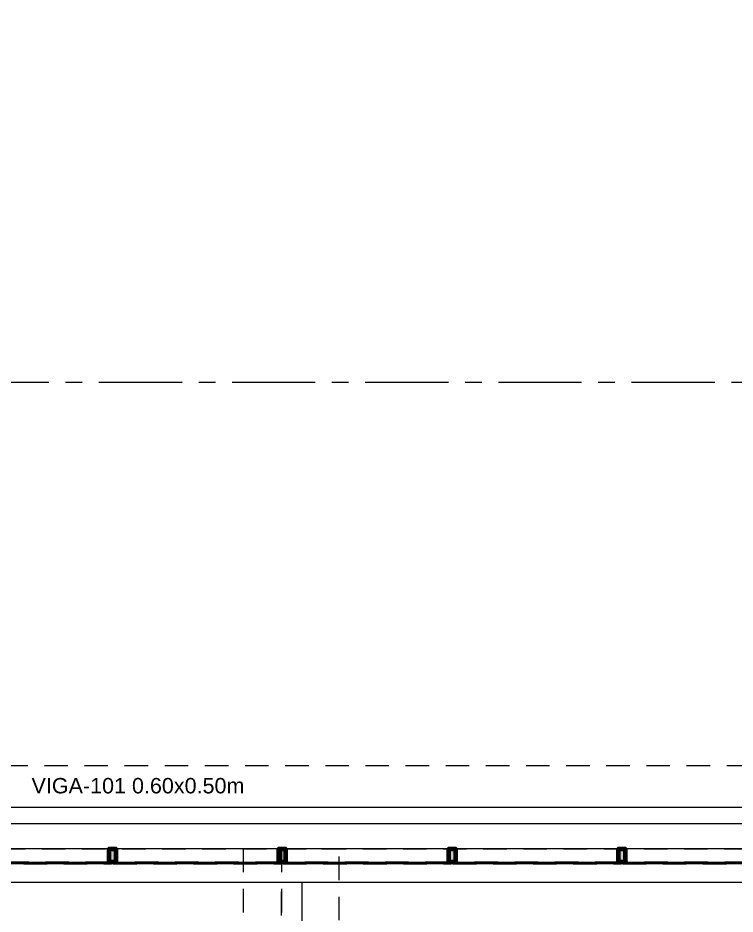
# Model space of a CAD drawing. Header units: inches. Extents: x -38 to 5698, y -33 to 92.
# Drawn here: x 23.65 to 27.96, y 6.81 to 12.19 of the extents above; entities that cross this region are included whole.
import ezdxf

# ---------------------------------------------------------------- set-up
doc = ezdxf.new("R2010")
doc.units = ezdxf.units.IN
doc.header["$MEASUREMENT"] = 0
doc.set_wipeout_variables(frame=1)
for name, pattern in [('Hidden Line', [0.195611, 0.141111, -0.0545]), ('Línea Oculta', [0.195611, 0.141111, -0.0545]), ('Punto & Raya', [0.65, 0.5, -0.075, 0, -0.075]), ('Rayas', [0.282222, 0.141111, -0.141111]), ('Wipeout_Contour', [1, 0, -1])]:
    doc.linetypes.add(name, pattern=pattern)
for name, color, linetype in [('02 _ ARQ _ ALB _ Cotas Ejes', 7, 'Continuous'), ('02 _ ARQ _ ALB _ Ejes Generales', 7, 'Continuous'), ('02 _ ARQ _ ZON _ Espacio.3D', 7, 'Continuous'), ('08 _ STR _ EXT _ 06 Elementos de Fachada', 7, 'Continuous'), ('08 _ STR _ EXT _ 07 Losa Aligerada', 7, 'Continuous'), ('08 _ STR _ EXT _ 08 Placas Inclinadas', 7, 'Continuous'), ('08 _ STR _ EXT _ 09 Vigas', 7, 'Continuous'), ('08 _ STR _ EXT _ 10 Vereda Exterior', 7, 'Continuous'), ('ESQUEMAS', 7, 'Continuous'), ('Estructura - 04 MURO', 253, 'Continuous'), ('Marcador - Secciones', 251, 'Continuous'), ('Notas - Etiquetas', 251, 'Continuous')]:
    doc.layers.add(name, color=color, linetype=linetype)
doc.styles.add('Estilo_Generado_4', font='swisse.ttf')
doc.dimstyles.new('Estilo_Generado__1', dxfattribs={"dimtxt": 0.125, "dimasz": 0.095, "dimexe": 0.18, "dimexo": 0.3, "dimgap": 0, "dimtad": 0, "dimtih": 1, "dimtoh": 1, "dimzin": 0, "dimdsep": 46, "dimtxsty": 'Estilo_Generado_4', "dimblk": 'ARROWHEAD_6', "dimblk1": 'ARROWHEAD_6', "dimblk2": 'ARROWHEAD_6', "dimcen": 0.09, "dimse1": 1, "dimse2": 1, "dimclrd": 144, "dimclre": 144, "dimclrt": 7, "dimadec": 0, "dimazin": 0, "dimtfac": 1, "dimtdec": 4, "dimtmove": 0, "dimatfit": 3, "dimfxl": 1, "dimtolj": 1, "dimtzin": 0, "dimarcsym": 0})

# ---------------------------------------------------------------- blocks, each defined once
blk = doc.blocks.new('*D13')
at = {"layer": '02 _ ARQ _ ALB _ Cotas Ejes', "color": 152, "linetype": 'Continuous', "lineweight": 35, "transparency": 16777216}
for p, q in [((23.37, 2.4806), (23.27, 2.3806)), ((30.37, 2.4806), (30.27, 2.3806))]:
    blk.add_line(p, q, dxfattribs=at)
at = {"layer": '02 _ ARQ _ ALB _ Cotas Ejes', "color": 144, "linetype": 'Continuous', "lineweight": 13, "transparency": 16777216}
for p, q in [((23.32, 2.3369), (23.32, 2.5244)), ((30.32, 2.3369), (30.32, 2.5244)), ((23.32, 2.4306), (26.5951, 2.4306)), ((27.0449, 2.4306), (30.32, 2.4306))]:
    blk.add_line(p, q, dxfattribs=at)
at = {"layer": '02 _ ARQ _ ALB _ Cotas Ejes', "color": 7, "lineweight": 35, "transparency": 16777216, "insert": (26.62, 2.3681), "char_height": 0.125, "attachment_point": 7, "style": 'Estilo_Generado_4'}
blk.add_mtext('\\A1;{\\pql;\\fSwis721 Ex BT|b0|i0|c0|p34;7.00}', dxfattribs=at)
blk = doc.blocks.new('ARROWHEAD_6')
at = {"color": 0, "linetype": 'Continuous', "lineweight": 0}
for p, q in [((0, 0), (-1, 0)), ((-0.5, -0.5), (0.5, 0.5))]:
    blk.add_line(p, q, dxfattribs=at)

msp = doc.modelspace()

# ---------------------------------------------------------------- hatches: boundary and pattern name
at = {"layer": '08 _ STR _ EXT _ 10 Vereda Exterior', "linetype": 'Continuous', "lineweight": 13}
h = msp.add_hatch(dxfattribs=at)
h.set_pattern_fill('RETÍCULA_100X100_0002', color=251, style=0, pattern_type=2)
h.set_pattern_definition([(360, (3.7574, 18.3027), (0, 2.53199), []), (90, (3.7574, 18.3027), (-3.6, 0), [])])
h.paths.add_polyline_path([(2.17, 3.6213), (4.2913, 1.5), (9.32, 1.5), (9.32, 6.5), (40.52, 6.5), (40.52, 1.5), (52.92, 1.5), (52.92, 19.0859), (51.57, 19.0859), (51.57, 7.2), (9.07, 7.2), (9.07, 7.85), (6.5201, 7.85, -0.414214), (6.2701, 8.1), (6.2701, 8.85, -0.414213), (6.5201, 9.1), (9.07, 9.1), (9.07, 12), (6.5201, 12, -0.414214), (6.2701, 12.25), (6.2701, 13, -0.414213), (6.5201, 13.25), (9.07, 13.25), (9.07, 16.15), (6.5201, 16.15, -0.414214), (6.2701, 16.4), (6.2701, 17.15, -0.414213), (6.5201, 17.4), (8.77, 17.4), (8.7706, 21.0499), (2.17, 21.0499)])

# ---------------------------------------------------------------- linework, layer by layer
at = {"layer": '02 _ ARQ _ ALB _ Ejes Generales', "color": 252, "linetype": 'Punto & Raya', "lineweight": 13}
msp.add_line((5.8454, 7.45), (54.57, 7.45), dxfattribs=at)
at = {"layer": '02 _ ARQ _ ZON _ Espacio.3D', "color": 254, "linetype": 'Continuous', "lineweight": 0, "flags": 128}
msp.add_lwpolyline([(9.07, 29.7), (9.07, 17.4), (23.97, 17.4), (23.97, 16.9001), (23.57, 16.9001), (23.57, 16.2999), (23.445, 16.2999), (23.445, 8.1), (23.57, 8.1), (23.57, 7.45), (30.07, 7.45)], dxfattribs=at)
at = {"layer": '08 _ STR _ EXT _ 07 Losa Aligerada', "color": 7, "linetype": 'Rayas', "lineweight": 18, "flags": 128}
msp.add_lwpolyline([(8.17, 27.9392), (7.67, 27.9392), (7.67, 5.8), (25.2353, 5.8), (25.2353, 7.2), (30.4315, 7.2), (30.4315, 6.0005), (37.07, 6.0005), (37.07, 3.3753), (44.57, 3.3753), (44.57, 6.05), (52.32, 6.05), (52.32, 14.9999), (51.57, 14.9999), (51.57, 15.1499), (51.57, 15.7999), (51.57, 18.1001), (51.57, 18.1001), (51.57, 20.35), (46.67, 20.35), (46.67, 22.35), (46.67, 22.6), (46.67, 24.5), (46.67, 24.75), (46.67, 26.75), (51.57, 26.75), (51.57, 29.7), (51.57, 29.7), (51.57, 35.2005), (52.37, 35.2005), (52.52, 35.2005), (52.52, 41.1), (38.9553, 41.1), (38.9553, 40.8001), (34.0478, 40.8001), (34.0478, 40.5001), (23.37, 40.5001), (23.37, 43.8736), (16.2699, 43.8736), (16.2699, 39.9), (11.1201, 39.9), (11.1201, 40.95), (8.02, 40.95), (8.02, 37.7), (9.07, 37.7), (9.07, 33.9), (8.17, 33.9)], close=True, dxfattribs=at)
at = {"layer": '08 _ STR _ EXT _ 07 Losa Aligerada', "color": 7, "linetype": 'Continuous', "lineweight": 18, "flags": 128}
msp.add_lwpolyline([(9.07, 30.7), (9.07, 17.4), (6.5201, 17.4, 0.414213), (6.2701, 17.15), (6.2701, 16.4, 0.414071), (6.5201, 16.15), (9.07, 16.15), (9.07, 13.25), (6.5201, 13.25, 0.414229), (6.2701, 13), (6.2701, 12.25, 0.414214), (6.5201, 12), (9.07, 12), (9.07, 9.1), (6.5201, 9.1, 0.414244), (6.2701, 8.85), (6.2701, 8.1, 0.414204), (6.5201, 7.85), (9.07, 7.85), (9.07, 7.2), (51.57, 7.2)], format="xyb", dxfattribs=at)
at = {"layer": '08 _ STR _ EXT _ 09 Vigas', "color": 251, "linetype": 'Hidden Line', "lineweight": 13}
msp.add_line((23.57, 7.7), (30.07, 7.7), dxfattribs=at)
at = {"layer": '08 _ STR _ EXT _ 10 Vereda Exterior', "color": 7, "linetype": 'Continuous', "lineweight": 18, "flags": 128}
msp.add_lwpolyline([(51.57, 7.2), (9.07, 7.2), (9.07, 7.85), (6.5201, 7.85, -0.414214), (6.2701, 8.1), (6.2701, 8.85, -0.414213), (6.5201, 9.1), (9.07, 9.1), (9.07, 12), (6.5201, 12, -0.414214), (6.2701, 12.25), (6.2701, 13, -0.414213), (6.5201, 13.25), (9.07, 13.25), (9.07, 16.15), (6.5201, 16.15, -0.414214), (6.2701, 16.4), (6.2701, 17.15, -0.414213), (6.5201, 17.4), (8.77, 17.4), (8.7706, 21.0499)], format="xyb", dxfattribs=at)
at = {"layer": 'ESQUEMAS', "color": 7, "linetype": 'Continuous', "lineweight": 13, "flags": 128}
msp.add_lwpolyline([(51.42, 7.35), (9.22, 7.35), (9.22, 8.15), (6.5201, 8.15), (6.5201, 8.9), (9.22, 8.9), (9.22, 12.275), (6.5201, 12.275), (6.5201, 13.025), (9.22, 13.025), (9.22, 16.4), (6.5201, 16.4), (6.5201, 17.15), (9.22, 17.15), (9.22, 30.9531), (8.25, 30.9531), (8.25, 33.82), (9.22, 33.82), (9.22, 39.75), (51.42, 39.75), (51.42, 17.9501), (52.77, 17.9501), (52.77, 15.1499), (51.42, 15.1499)], close=True, dxfattribs=at)
at = {"layer": 'Estructura - 04 MURO', "color": 165, "linetype": 'Continuous', "lineweight": 15}
for p, q in [((14.0199, 7.45), (43.67, 7.45)), ((14.0199, 7.2), (43.67, 7.2))]:
    msp.add_line(p, q, dxfattribs=at)
at = {"layer": 'Marcador - Secciones', "color": 251, "linetype": 'Punto & Raya', "lineweight": 13}
msp.add_line((4.9384, 10.0018), (46.3506, 10.0018), dxfattribs=at)

# ---------------------------------------------------------------- texts
at = {"layer": 'Notas - Etiquetas', "color": 8, "linetype": 'Continuous', "lineweight": 13, "insert": (23.7343, 7.5308), "char_height": 0.0925, "attachment_point": 7, "style": 'Estilo_Generado_4'}
msp.add_mtext('\\A1;{\\pql;\\fSwis721 Ex BT|b0|i0|c0|p34;VIGA-101\\fSwis721 Ex BT|b0|i0|c0|p34; \\fSwis721 Ex BT|b0|i0|c0|p34;0.60\\fSwis721 Ex BT|b0|i0|c0|p34;x\\fSwis721 Ex BT|b0|i0|c0|p34;0.50\\fSwis721 Ex BT|b0|i0|c0|p34;m}', dxfattribs=at)

# ---------------------------------------------------------------- next in the draw order: wipeouts: each hides what was drawn before it
at = {"color": 254, "linetype": 'Wipeout_Contour', "lineweight": 0, "ltscale": 106.674429}
msp.add_wipeout([(14.0199, 7.2), (14.0199, 7), (37.07, 7), (37.07, 7.2)], dxfattribs=at).dxf.layer = '08 _ STR _ EXT _ 06 Elementos de Fachada'

# ---------------------------------------------------------------- next in the draw order: hatches: boundary and pattern name
at = {"linetype": 'Continuous', "lineweight": 13, "true_color": 0x636466}
for points in [[(24.2399, 7.12), (24.2399, 7.2), (24.1999, 7.2), (24.1999, 7.12)], [(25.2599, 7.12), (25.2599, 7.2), (25.2199, 7.2), (25.2199, 7.12)], [(26.2799, 7.12), (26.2799, 7.2), (26.2399, 7.2), (26.2399, 7.12)], [(27.2999, 7.12), (27.2999, 7.2), (27.2599, 7.2), (27.2599, 7.12)]]:
    msp.add_hatch(color=251, dxfattribs=at).paths.add_polyline_path(points)

# ---------------------------------------------------------------- next in the draw order: linework, layer by layer
at = {"color": 251, "linetype": 'Línea Oculta', "lineweight": 13, "flags": 128}
for points in [[(24.1999, 7.2), (23.2199, 7.2)], [(24.1999, 7.2), (24.1999, 7.12)], [(24.1999, 7.2), (24.2199, 7.2), (24.2399, 7.2)], [(25.2199, 7.2), (24.2399, 7.2)], [(24.2399, 7.12), (24.2399, 7.2)], [(25.2199, 7.2), (25.2199, 7.12)], [(25.2199, 7.2), (25.2399, 7.2), (25.2599, 7.2)], [(26.2399, 7.2), (25.2599, 7.2)], [(25.2599, 7.12), (25.2599, 7.2)], [(26.2399, 7.2), (26.2399, 7.12)], [(26.2399, 7.2), (26.2599, 7.2), (26.2799, 7.2)], [(27.2599, 7.2), (26.2799, 7.2)], [(26.2799, 7.12), (26.2799, 7.2)], [(27.2599, 7.2), (27.2599, 7.12)], [(27.2599, 7.2), (27.2799, 7.2), (27.2999, 7.2)], [(28.2799, 7.2), (27.2999, 7.2)], [(27.2999, 7.12), (27.2999, 7.2)], [(23.2049, 7.11), (24.2149, 7.11)], [(24.1999, 7.12), (23.2199, 7.12)], [(24.1999, 7.12), (24.2199, 7.12), (24.2399, 7.12)], [(24.2149, 7.11), (24.2149, 7.12)], [(24.2249, 7.11), (24.2249, 7.12)], [(24.2249, 7.11), (25.2349, 7.11)], [(25.2199, 7.12), (24.2399, 7.12)], [(25.2199, 7.12), (25.2399, 7.12), (25.2599, 7.12)], [(25.2349, 7.11), (25.2349, 7.12)], [(25.2449, 7.11), (25.2449, 7.12)], [(25.2449, 7.11), (26.2549, 7.11)], [(26.2399, 7.12), (25.2599, 7.12)], [(26.2399, 7.12), (26.2599, 7.12), (26.2799, 7.12)], [(26.2549, 7.11), (26.2549, 7.12)], [(26.2649, 7.11), (26.2649, 7.12)], [(26.2649, 7.11), (27.2749, 7.11)], [(27.2599, 7.12), (26.2799, 7.12)], [(27.2599, 7.12), (27.2799, 7.12), (27.2999, 7.12)], [(27.2749, 7.11), (27.2749, 7.12)], [(27.2849, 7.11), (27.2849, 7.12)], [(27.2849, 7.11), (28.2949, 7.11)], [(28.2799, 7.12), (27.2999, 7.12)]]:
    msp.add_lwpolyline(points, dxfattribs=at)
at = {"color": 7, "linetype": 'Continuous', "lineweight": 60, "flags": 128}
for points in [[(24.2399, 7.12), (24.1999, 7.12), (24.1999, 7.2), (24.2399, 7.2)], [(25.2599, 7.12), (25.2199, 7.12), (25.2199, 7.2), (25.2599, 7.2)], [(26.2799, 7.12), (26.2399, 7.12), (26.2399, 7.2), (26.2799, 7.2)], [(27.2999, 7.12), (27.2599, 7.12), (27.2599, 7.2), (27.2999, 7.2)]]:
    msp.add_lwpolyline(points, close=True, dxfattribs=at)
at = {"color": 7, "linetype": 'Continuous', "lineweight": 13, "flags": 128}
for points in [[(23.2049, 7.11), (23.2049, 7.12), (24.2149, 7.12), (24.2149, 7.11)], [(24.2249, 7.11), (24.2249, 7.12), (25.2349, 7.12), (25.2349, 7.11)], [(25.2449, 7.11), (25.2449, 7.12), (26.2549, 7.12), (26.2549, 7.11)], [(26.2649, 7.11), (26.2649, 7.12), (27.2749, 7.12), (27.2749, 7.11)], [(27.2849, 7.11), (27.2849, 7.12), (28.2949, 7.12), (28.2949, 7.11)]]:
    msp.add_lwpolyline(points, close=True, dxfattribs=at)
at = {"layer": '08 _ STR _ EXT _ 06 Elementos de Fachada', "color": 7, "linetype": 'Continuous', "lineweight": 13, "flags": 128}
for points in [[(37.07, 7.2), (14.0199, 7.2)], [(14.0199, 7), (37.07, 7)]]:
    msp.add_lwpolyline(points, dxfattribs=at)
at = {"layer": '08 _ STR _ EXT _ 08 Placas Inclinadas', "color": 251, "linetype": 'Línea Oculta', "lineweight": 13}
msp.add_line((25.2353, 7.2), (25.2353, 4.6), dxfattribs=at)
at = {"layer": '08 _ STR _ EXT _ 08 Placas Inclinadas', "color": 251, "linetype": 'Línea Oculta', "lineweight": 13, "flags": 128}
for points in [[(25.0044, 7.2), (25.2353, 7.2)], [(25.0044, 7.2), (25.0044, 4.6)], [(25.2353, 7.2), (25.5817, 7.2)], [(25.5817, 4.6), (25.5817, 7.2)]]:
    msp.add_lwpolyline(points, dxfattribs=at)
at = {"layer": '08 _ STR _ EXT _ 09 Vigas', "color": 251, "linetype": 'Hidden Line', "lineweight": 13}
msp.add_line((9.57, 7.2), (51.57, 7.2), dxfattribs=at)

# ---------------------------------------------------------------- next in the draw order: dimensions: what is measured, and where the dimension line sits
at = {"layer": '02 _ ARQ _ ALB _ Cotas Ejes', "color": 144, "linetype": 'Continuous', "lineweight": 13}
dim = msp.add_linear_dim(base=(30.32, 2.4306), p1=(23.32, 7.45), p2=(30.32, 7.45), dimstyle='Estilo_Generado__1', dxfattribs=at)
dim.commit()
dim.dimension.update_dxf_attribs({"geometry": '*D13', "text_midpoint": (26.7823, 2.4306), "dimtype": 160})

doc.saveas('drawing.dxf')
